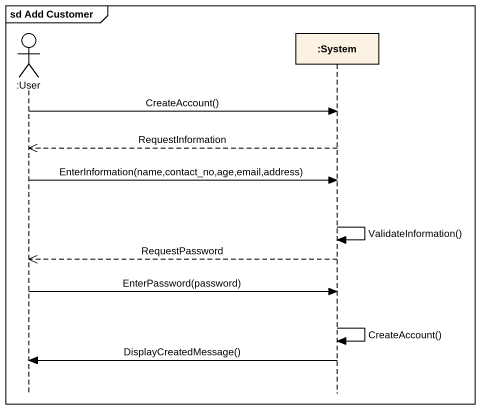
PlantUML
@startuml
mainframe sd Add Customer
hide footbox
actor ":User" as User
participant ":System" as System

User -> System : CreateAccount()
System -->> User : RequestInformation
User -> System : EnterInformation(name,contact_no,age,email,address)
System -> System : ValidateInformation()
System -->> User : RequestPassword
User -> System : EnterPassword(password)
System -> System : CreateAccount()
System -> User : DisplayCreatedMessage()
@enduml
